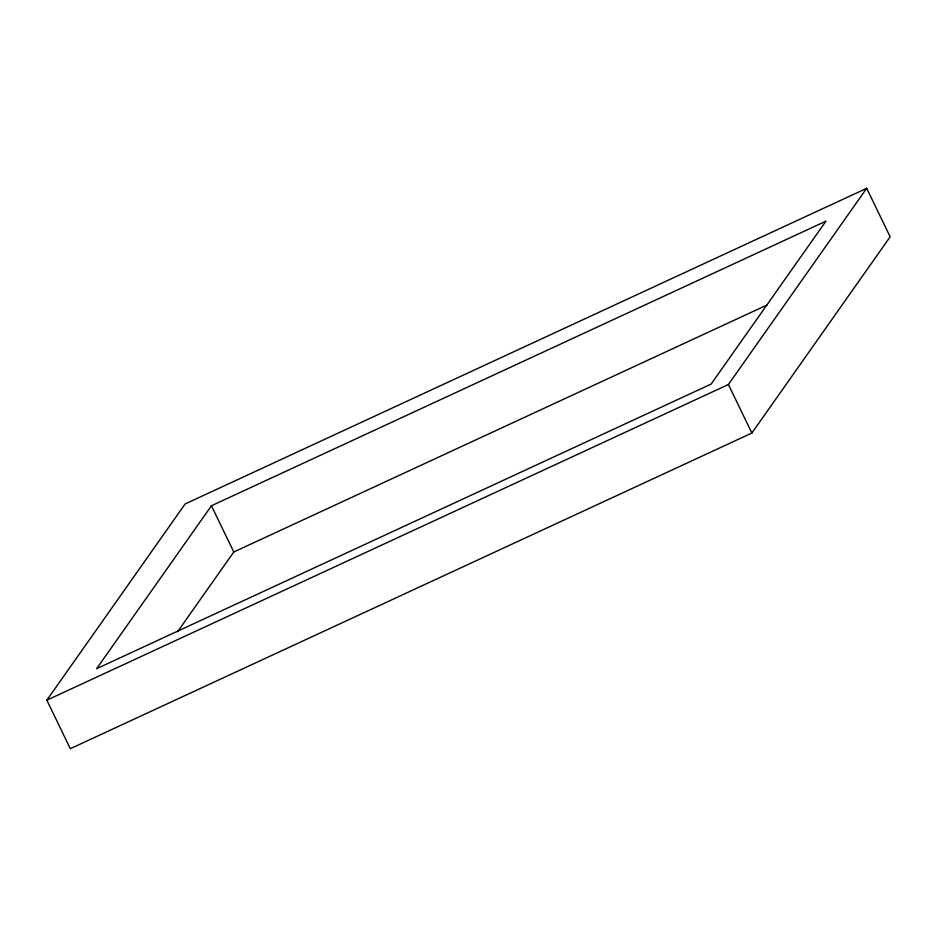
<?xml version="1.0" encoding="UTF-8"?>
<svg xmlns="http://www.w3.org/2000/svg" width="937" height="937" viewBox="0 0 937 937"><rect width="100%" height="100%" fill="white"/><g stroke="black" fill="none" stroke-linecap="round" stroke-linejoin="round"><path stroke-width="1.41" d="M46.85 700.185L185.128 503.965L866.69 188.302L890.15 236.815L751.872 433.035L70.31 748.698L46.85 700.185L728.412 384.51L866.69 188.302M211.434 505.769L96.605 668.702L711.124 384.076L825.954 221.155L211.434 505.769L233.781 551.998L177.62 631.679M233.781 551.998L767.344 304.876M728.412 384.51L751.872 433.035"/></g></svg>
